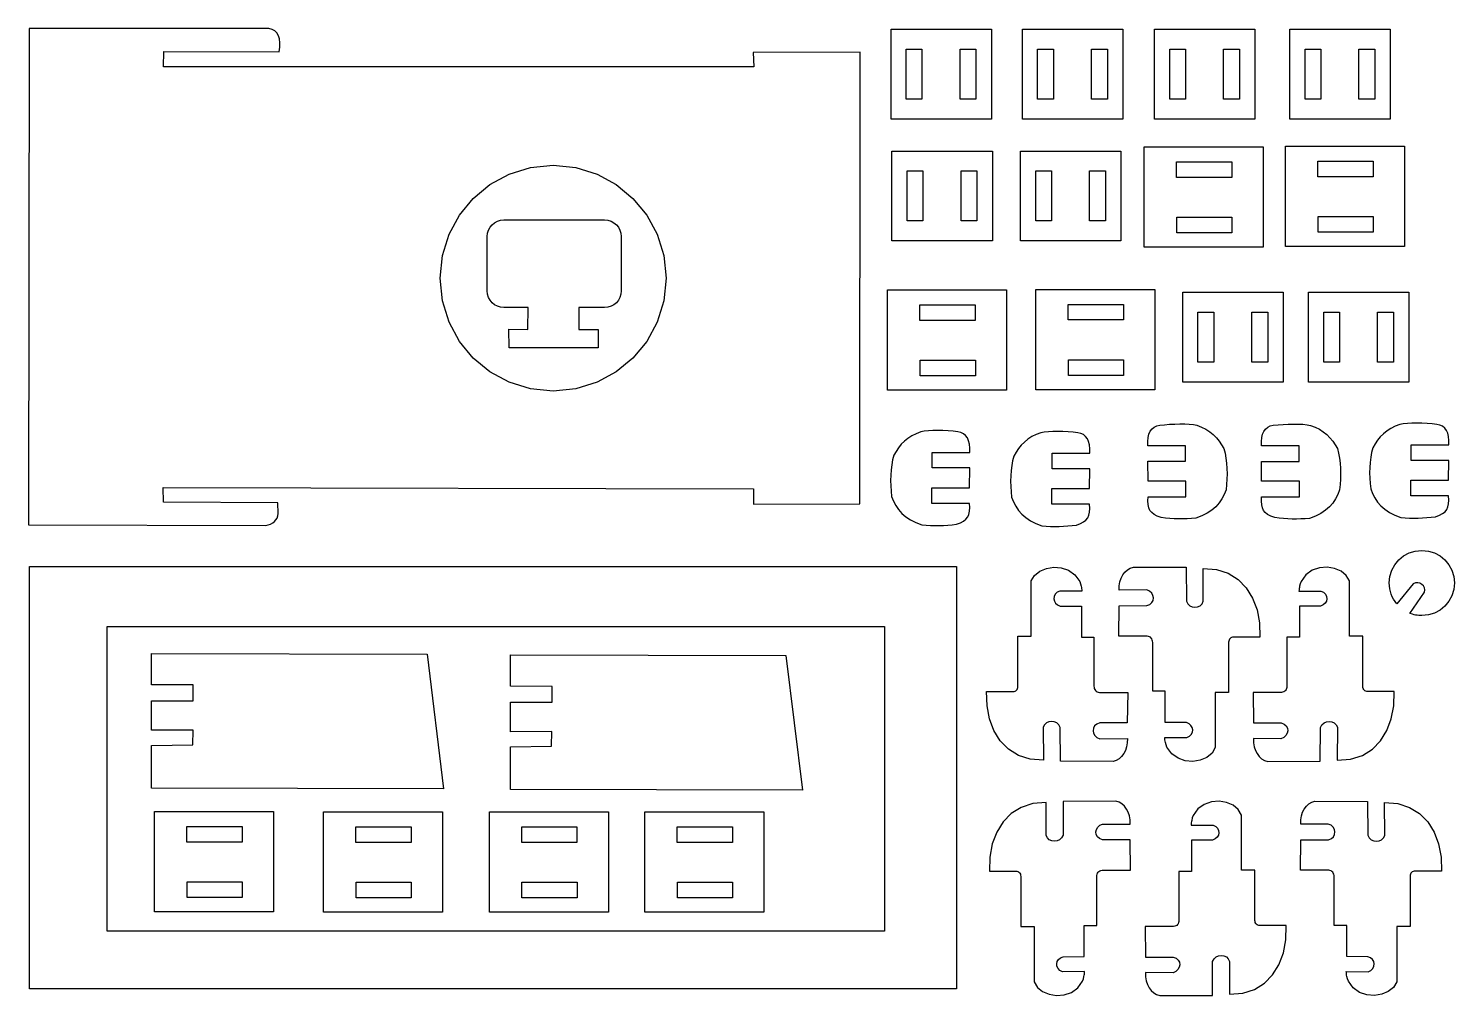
# Model space of a CAD drawing. Extents: x -147 to 762, y -188 to 192.
# Drawn here: x -145.5 to 138.6, y -0.4 to 192.2 of the extents above; entities that cross this region are included whole.
import ezdxf

# ---------------------------------------------------------------- set-up
doc = ezdxf.new("R2010")
doc.units = 0
doc.header["$MEASUREMENT"] = 0
doc.layers.add('CAMADA_1', color=7, linetype='CONTINUOUS')

msp = doc.modelspace()

# ---------------------------------------------------------------- linework, layer by layer
at = {"layer": 'CAMADA_1', "color": 250}
for points in [[(20.1862, 187.4913), (-1.1066, 187.482), (-1.0119, 184.576), (-118.6546, 184.576), (-118.5779, 187.6755), (-95.5793, 187.5909), (-95.4731, 188.5356), (-95.4569, 189.3903), (-95.5379, 190.1478), (-95.723, 190.8012), (-96.0194, 191.3433), (-96.4342, 191.767), (-96.9743, 192.0653), (-97.647, 192.2312), (-145.4157, 192.2312), (-145.5195, 93.3659), (-98.3169, 93.2242), (-97.7663, 93.3488), (-97.2836, 93.5243), (-96.8676, 93.7499), (-96.5172, 94.0246), (-96.231, 94.3475), (-96.0079, 94.7178), (-95.8466, 95.1344), (-95.7459, 95.5964), (-95.814, 97.7519), (-118.6556, 97.8653), (-118.7198, 100.8222), (-1.0851, 100.5008), (-1.0936, 97.5109), (20.0996, 97.5539), (20.1862, 187.4913)], [(26.3254, 174.1754), (26.3254, 192.076), (46.3254, 192.076), (46.3254, 174.1754), (26.3254, 174.1754)], [(52.5271, 174.1754), (52.5271, 192.076), (72.5271, 192.076), (72.5271, 174.1754), (52.5271, 174.1754)], [(78.8362, 174.1754), (78.8362, 192.076), (98.8362, 192.076), (98.8362, 174.1754), (78.8362, 174.1754)], [(105.8015, 174.1754), (105.8015, 192.076), (125.8015, 192.076), (125.8015, 174.1754), (105.8015, 174.1754)], [(29.343, 178.1489), (29.343, 188.1024), (32.5, 188.1024), (32.5, 178.1489), (29.343, 178.1489)], [(40.0857, 178.1489), (40.0857, 188.1024), (43.2427, 188.1024), (43.2427, 178.1489), (40.0857, 178.1489)], [(55.5447, 178.1489), (55.5447, 188.1024), (58.7017, 188.1024), (58.7017, 178.1489), (55.5447, 178.1489)], [(66.2874, 178.1489), (66.2874, 188.1024), (69.4444, 188.1024), (69.4444, 178.1489), (66.2874, 178.1489)], [(81.8538, 178.1489), (81.8538, 188.1024), (85.0108, 188.1024), (85.0108, 178.1489), (81.8538, 178.1489)], [(92.5965, 178.1489), (92.5965, 188.1024), (95.7535, 188.1024), (95.7535, 178.1489), (92.5965, 178.1489)], [(108.8191, 178.1489), (108.8191, 188.1024), (111.9761, 188.1024), (111.9761, 178.1489), (108.8191, 178.1489)], [(119.5618, 178.1489), (119.5618, 188.1024), (122.7188, 188.1024), (122.7188, 178.1489), (119.5618, 178.1489)], [(26.52, 149.9313), (26.52, 167.8319), (46.52, 167.8319), (46.52, 149.9313), (26.52, 149.9313)], [(52.1316, 149.9313), (52.1316, 167.8319), (72.1316, 167.8319), (72.1316, 149.9313), (52.1316, 149.9313)], [(76.7604, 148.6761), (76.7604, 168.6761), (100.4633, 168.6761), (100.4633, 148.6761), (76.7604, 148.6761)], [(104.9356, 148.7841), (104.9356, 168.7841), (128.6385, 168.7841), (128.6385, 148.7841), (104.9356, 148.7841)], [(-40.9973, 164.9892), (-36.4628, 164.5321), (-32.2393, 163.221), (-28.4173, 161.1466), (-25.0874, 158.3991), (-22.3399, 155.0692), (-20.2655, 151.2472), (-18.9544, 147.0237), (-18.4973, 142.4892), (-18.9544, 137.9546), (-20.2655, 133.7311), (-22.3399, 129.9092), (-25.0874, 126.5792), (-28.4173, 123.8318), (-32.2393, 121.7573), (-36.4628, 120.4462), (-40.9973, 119.9891), (-45.5318, 120.4462), (-49.7553, 121.7573), (-53.5773, 123.8318), (-56.9072, 126.5792), (-59.6547, 129.9092), (-61.7291, 133.7311), (-63.0402, 137.9546), (-63.4973, 142.4892), (-63.0402, 147.0237), (-61.7291, 151.2472), (-59.6547, 155.0692), (-56.9072, 158.3991), (-53.5773, 161.1466), (-49.7553, 163.221), (-45.5318, 164.5321), (-40.9973, 164.9892)], [(94.2082, 162.5768), (83.2082, 162.5768), (83.2082, 165.6768), (94.2082, 165.6768), (94.2082, 162.5768)], [(122.3834, 162.6848), (111.3834, 162.6848), (111.3834, 165.7848), (122.3834, 165.7848), (122.3834, 162.6848)], [(29.5376, 153.9048), (29.5376, 163.8583), (32.6946, 163.8583), (32.6946, 153.9048), (29.5376, 153.9048)], [(40.2803, 153.9048), (40.2803, 163.8583), (43.4373, 163.8583), (43.4373, 153.9048), (40.2803, 153.9048)], [(55.1492, 153.9048), (55.1492, 163.8583), (58.3062, 163.8583), (58.3062, 153.9048), (55.1492, 153.9048)], [(65.8919, 153.9048), (65.8919, 163.8583), (69.0489, 163.8583), (69.0489, 153.9048), (65.8919, 153.9048)], [(-50.791, 154.1012), (-30.7385, 154.1012), (-30.0709, 154.0334), (-29.4482, 153.839), (-28.8838, 153.5317), (-28.3915, 153.1251), (-27.9849, 152.6328), (-27.6776, 152.0684), (-27.4832, 151.4457), (-27.4154, 150.7781), (-27.4154, 139.9498), (-27.4832, 139.2822), (-27.6776, 138.6595), (-27.9849, 138.0951), (-28.3915, 137.6028), (-28.8838, 137.1962), (-29.4482, 136.8889), (-30.0709, 136.6945), (-30.7385, 136.6267), (-35.8948, 136.6267), (-35.8802, 132.2724), (-31.9925, 132.2793), (-31.9991, 128.6181), (-49.7825, 128.634), (-49.7875, 132.3546), (-46.0009, 132.2962), (-45.9785, 136.6267), (-50.791, 136.6267), (-51.4586, 136.6945), (-52.0813, 136.8889), (-52.6457, 137.1962), (-53.138, 137.6028), (-53.5446, 138.0951), (-53.8519, 138.6595), (-54.0463, 139.2822), (-54.1141, 139.9498), (-54.1141, 150.7781), (-54.0463, 151.4457), (-53.8519, 152.0684), (-53.5446, 152.6328), (-53.138, 153.1251), (-52.6457, 153.5317), (-52.0813, 153.839), (-51.4586, 154.0334), (-50.791, 154.1012)], [(94.2497, 151.5437), (83.2497, 151.5437), (83.2497, 154.6437), (94.2497, 154.6437), (94.2497, 151.5437)], [(122.4249, 151.6517), (111.4249, 151.6517), (111.4249, 154.7517), (122.4249, 154.7517), (122.4249, 151.6517)], [(25.6438, 120.1946), (25.6438, 140.1946), (49.3467, 140.1946), (49.3467, 120.1946), (25.6438, 120.1946)], [(55.1871, 120.2707), (55.1871, 140.2707), (78.89, 140.2707), (78.89, 120.2707), (55.1871, 120.2707)], [(84.4669, 121.8067), (84.4669, 139.7073), (104.4669, 139.7073), (104.4669, 121.8067), (84.4669, 121.8067)], [(109.526, 121.8141), (109.526, 139.7147), (129.526, 139.7147), (129.526, 121.8141), (109.526, 121.8141)], [(43.0916, 134.0953), (32.0916, 134.0953), (32.0916, 137.1953), (43.0916, 137.1953), (43.0916, 134.0953)], [(72.6349, 134.1714), (61.6349, 134.1714), (61.6349, 137.2714), (72.6349, 137.2714), (72.6349, 134.1714)], [(87.4845, 125.7802), (87.4845, 135.7337), (90.6415, 135.7337), (90.6415, 125.7802), (87.4845, 125.7802)], [(98.2272, 125.7802), (98.2272, 135.7337), (101.3842, 135.7337), (101.3842, 125.7802), (98.2272, 125.7802)], [(112.5436, 125.7876), (112.5436, 135.7411), (115.7006, 135.7411), (115.7006, 125.7876), (112.5436, 125.7876)], [(123.2863, 125.7876), (123.2863, 135.7411), (126.4433, 135.7411), (126.4433, 125.7876), (123.2863, 125.7876)], [(43.1331, 123.0622), (32.1331, 123.0622), (32.1331, 126.1622), (43.1331, 126.1622), (43.1331, 123.0622)], [(72.6764, 123.1383), (61.6764, 123.1383), (61.6764, 126.2383), (72.6764, 126.2383), (72.6764, 123.1383)], [(41.9903, 100.7392), (42.028, 104.6962), (34.5043, 104.6962), (34.5043, 107.7962), (42.0269, 107.7942), (42.0435, 108.6624), (41.9669, 109.4343), (41.7991, 110.1071), (41.5423, 110.6779), (41.1984, 111.1438), (40.7696, 111.502), (40.258, 111.7496), (39.6656, 111.8837), (38.7058, 111.9921), (37.7001, 112.0731), (36.6761, 112.1248), (35.6613, 112.1452), (34.6832, 112.1325), (33.7694, 112.0848), (32.9473, 112), (32.2446, 111.8763), (31.3262, 111.5216), (30.4812, 111.0909), (29.7087, 110.59), (29.0078, 110.0248), (28.3777, 109.401), (27.8176, 108.7245), (27.3265, 108.001), (26.9037, 107.2364), (26.6512, 106.3086), (26.4634, 105.3326), (26.3361, 104.3185), (26.2648, 103.2764), (26.2452, 102.2162), (26.2731, 101.1481), (26.3441, 100.0821), (26.4539, 99.0283), (26.8094, 98.0977), (27.2617, 97.2209), (27.819, 96.4024), (28.4897, 95.6469), (29.2818, 94.9589), (30.2037, 94.3429), (31.2635, 93.8037), (32.4695, 93.3456), (33.3183, 93.271), (34.1714, 93.224), (35.029, 93.2041), (35.891, 93.2106), (36.7575, 93.243), (37.6285, 93.3007), (38.5042, 93.3831), (39.3845, 93.4896), (40.1666, 93.7808), (40.7883, 94.1074), (41.2646, 94.4842), (41.6106, 94.9261), (41.8413, 95.4478), (41.9718, 96.0642), (42.017, 96.7902), (41.992, 97.6405), (34.4683, 97.6405), (34.4683, 100.7405), (41.9903, 100.7392)], [(65.8978, 100.5737), (65.9355, 104.5307), (58.4118, 104.5307), (58.4118, 107.6307), (65.9344, 107.6287), (65.951, 108.4969), (65.8744, 109.2688), (65.7066, 109.9416), (65.4498, 110.5124), (65.1059, 110.9783), (64.6771, 111.3365), (64.1655, 111.5841), (63.5731, 111.7182), (62.6133, 111.8266), (61.6076, 111.9076), (60.5836, 111.9593), (59.5688, 111.9797), (58.5907, 111.967), (57.6769, 111.9193), (56.8548, 111.8345), (56.1521, 111.7108), (55.2337, 111.3561), (54.3887, 110.9254), (53.6162, 110.4245), (52.9153, 109.8593), (52.2852, 109.2355), (51.7251, 108.559), (51.234, 107.8355), (50.8112, 107.0709), (50.5587, 106.1431), (50.3709, 105.1671), (50.2436, 104.153), (50.1723, 103.1109), (50.1527, 102.0507), (50.1806, 100.9826), (50.2516, 99.9166), (50.3614, 98.8628), (50.7169, 97.9322), (51.1692, 97.0554), (51.7265, 96.2369), (52.3972, 95.4814), (53.1893, 94.7934), (54.1112, 94.1774), (55.171, 93.6382), (56.377, 93.1801), (57.2258, 93.1055), (58.0789, 93.0585), (58.9365, 93.0386), (59.7985, 93.0451), (60.665, 93.0775), (61.536, 93.1352), (62.4117, 93.2176), (63.292, 93.3241), (64.0741, 93.6153), (64.6958, 93.9419), (65.1721, 94.3187), (65.5181, 94.7606), (65.7488, 95.2823), (65.8793, 95.8987), (65.9245, 96.6247), (65.8995, 97.475), (58.3758, 97.475), (58.3758, 100.575), (65.8978, 100.5737)], [(77.5383, 102.0604), (77.5006, 106.0174), (85.0243, 106.0174), (85.0243, 109.1174), (77.5017, 109.1154), (77.4851, 109.9836), (77.5617, 110.7555), (77.7295, 111.4283), (77.9864, 111.9991), (78.3302, 112.465), (78.759, 112.8232), (79.2706, 113.0708), (79.863, 113.2049), (80.8228, 113.3133), (81.8285, 113.3943), (82.8525, 113.446), (83.8673, 113.4664), (84.8454, 113.4537), (85.7592, 113.406), (86.5813, 113.3212), (87.284, 113.1975), (88.2024, 112.8428), (89.0474, 112.4121), (89.8199, 111.9112), (90.5208, 111.346), (91.1509, 110.7222), (91.711, 110.0457), (92.2021, 109.3222), (92.6249, 108.5576), (92.8774, 107.6298), (93.0652, 106.6538), (93.1925, 105.6397), (93.2638, 104.5976), (93.2834, 103.5374), (93.2555, 102.4693), (93.1845, 101.4033), (93.0747, 100.3495), (92.7192, 99.4189), (92.2669, 98.5421), (91.7096, 97.7236), (91.0389, 96.9681), (90.2468, 96.2801), (89.3249, 95.6641), (88.2651, 95.1249), (87.0591, 94.6668), (86.2103, 94.5922), (85.3572, 94.5452), (84.4996, 94.5253), (83.6376, 94.5318), (82.7711, 94.5642), (81.9001, 94.6219), (81.0244, 94.7043), (80.1441, 94.8108), (79.362, 95.102), (78.7403, 95.4286), (78.264, 95.8054), (77.918, 96.2473), (77.6873, 96.769), (77.5568, 97.3854), (77.5116, 98.1114), (77.5366, 98.9617), (85.0603, 98.9617), (85.0603, 102.0617), (77.5383, 102.0604)], [(100.1716, 102.0406), (100.1339, 105.9976), (107.6576, 105.9976), (107.6576, 109.0976), (100.135, 109.0956), (100.1184, 109.9638), (100.195, 110.7357), (100.3628, 111.4085), (100.6197, 111.9793), (100.9635, 112.4452), (101.3923, 112.8034), (101.9039, 113.051), (102.4963, 113.1851), (103.4561, 113.2935), (104.4618, 113.3745), (105.4858, 113.4262), (106.5006, 113.4466), (107.4787, 113.4339), (108.3925, 113.3862), (109.2146, 113.3014), (109.9173, 113.1777), (110.8357, 112.823), (111.6807, 112.3923), (112.4532, 111.8914), (113.1541, 111.3262), (113.7842, 110.7024), (114.3443, 110.0259), (114.8354, 109.3024), (115.2582, 108.5378), (115.5107, 107.61), (115.6985, 106.634), (115.8258, 105.6199), (115.8971, 104.5778), (115.9167, 103.5176), (115.8888, 102.4495), (115.8178, 101.3835), (115.708, 100.3297), (115.3525, 99.3991), (114.9002, 98.5223), (114.3429, 97.7038), (113.6722, 96.9483), (112.8801, 96.2603), (111.9582, 95.6443), (110.8984, 95.1051), (109.6924, 94.647), (108.8436, 94.5724), (107.9905, 94.5254), (107.1329, 94.5055), (106.2709, 94.512), (105.4044, 94.5444), (104.5334, 94.6021), (103.6577, 94.6845), (102.7774, 94.791), (101.9953, 95.0822), (101.3736, 95.4088), (100.8973, 95.7856), (100.5513, 96.2275), (100.3206, 96.7492), (100.1901, 97.3656), (100.1449, 98.0916), (100.1699, 98.9419), (107.6936, 98.9419), (107.6936, 102.0419), (100.1716, 102.0406)], [(137.4342, 102.2315), (137.4719, 106.1885), (129.9482, 106.1885), (129.9482, 109.2885), (137.4708, 109.2865), (137.4874, 110.1547), (137.4108, 110.9266), (137.243, 111.5994), (136.9862, 112.1702), (136.6423, 112.6361), (136.2135, 112.9943), (135.7019, 113.2419), (135.1095, 113.376), (134.1497, 113.4844), (133.144, 113.5654), (132.12, 113.6171), (131.1052, 113.6375), (130.1271, 113.6248), (129.2133, 113.5771), (128.3912, 113.4923), (127.6885, 113.3686), (126.7701, 113.0139), (125.9251, 112.5832), (125.1526, 112.0823), (124.4517, 111.5171), (123.8216, 110.8933), (123.2615, 110.2168), (122.7704, 109.4933), (122.3476, 108.7287), (122.0951, 107.8009), (121.9073, 106.8249), (121.78, 105.8108), (121.7087, 104.7687), (121.6891, 103.7085), (121.717, 102.6404), (121.788, 101.5744), (121.8978, 100.5206), (122.2533, 99.59), (122.7056, 98.7132), (123.2629, 97.8947), (123.9336, 97.1392), (124.7257, 96.4512), (125.6476, 95.8352), (126.7074, 95.296), (127.9134, 94.8379), (128.7622, 94.7633), (129.6153, 94.7163), (130.4729, 94.6964), (131.3349, 94.7029), (132.2014, 94.7353), (133.0724, 94.793), (133.9481, 94.8754), (134.8284, 94.9819), (135.6105, 95.2731), (136.2322, 95.5997), (136.7085, 95.9765), (137.0545, 96.4184), (137.2852, 96.9401), (137.4157, 97.5565), (137.4609, 98.2825), (137.4359, 99.1328), (129.9122, 99.1328), (129.9122, 102.2328), (137.4342, 102.2315)], [(132.0954, 88.2787), (133.4054, 88.1466), (134.6255, 87.7679), (135.7296, 87.1686), (136.6916, 86.3749), (137.4853, 85.4129), (138.0846, 84.3088), (138.4633, 83.0887), (138.5954, 81.7787), (138.4633, 80.4687), (138.0846, 79.2486), (137.4853, 78.1445), (136.6916, 77.1825), (135.7296, 76.3888), (134.6255, 75.7895), (133.4054, 75.4108), (132.0954, 75.2787), (131.7818, 75.286), (131.4683, 75.3078), (131.1565, 75.3437), (130.8478, 75.3933), (130.5439, 75.4564), (130.2464, 75.5326), (129.9567, 75.6216), (129.6765, 75.723), (132.6535, 79.9338), (132.7076, 80.4021), (132.6175, 80.8311), (132.4068, 81.2036), (132.0988, 81.5022), (131.7169, 81.7097), (131.2844, 81.8089), (130.8248, 81.7825), (130.3615, 81.6134), (127.0989, 77.6209), (126.7648, 78.0582), (126.468, 78.5236), (126.2107, 79.0147), (125.9951, 79.5294), (125.8236, 80.0653), (125.6983, 80.6204), (125.6215, 81.1922), (125.5954, 81.7787), (125.7275, 83.0887), (126.1062, 84.3088), (126.7055, 85.4129), (127.4992, 86.3749), (128.4612, 87.1686), (129.5653, 87.7679), (130.7854, 88.1466), (132.0954, 88.2787)], [(-145.3495, 85.088), (39.355, 85.088), (39.355, 0.9396), (-145.3495, 0.9396), (-145.3495, 85.088)], [(60.095, 46.2595), (60.0481, 52.9781), (59.7611, 53.5171), (59.3495, 53.9011), (58.8563, 54.1314), (58.3243, 54.2094), (57.7962, 54.1364), (57.3151, 53.9136), (56.9235, 53.5423), (56.6645, 53.0239), (56.7117, 46.5047), (54.0459, 46.6993), (51.7135, 47.4416), (49.7262, 48.6734), (48.096, 50.3366), (46.8347, 52.3733), (45.9541, 54.7252), (45.4662, 57.3344), (45.3828, 60.1427), (50.6225, 60.1427), (50.8395, 60.1748), (51.0319, 60.233), (51.199, 60.3184), (51.3397, 60.432), (51.453, 60.5748), (51.5381, 60.7478), (51.594, 60.9519), (51.6197, 61.1883), (51.6197, 71.2029), (54.2807, 71.2029), (54.2807, 82.1798), (54.931, 83.2999), (55.9679, 84.1453), (57.2776, 84.692), (58.7459, 84.9157), (60.2591, 84.7921), (61.703, 84.2973), (62.9637, 83.4069), (63.9272, 82.0967), (64.0913, 81.598), (64.2162, 81.1247), (64.2636, 80.8897), (64.3006, 80.6514), (64.3271, 80.4069), (64.343, 80.1528), (59.9625, 80.1799), (59.4292, 79.9165), (59.057, 79.5476), (58.8431, 79.1101), (58.7845, 78.6412), (58.8783, 78.1777), (59.1217, 77.7567), (59.5118, 77.4152), (60.0457, 77.1903), (64.2598, 77.1882), (64.2598, 70.9534), (66.7546, 70.9534), (66.7546, 61.2549), (66.7792, 60.9874), (66.8347, 60.7467), (66.9217, 60.5347), (67.0407, 60.3536), (67.1923, 60.2052), (67.377, 60.0915), (67.5952, 60.0146), (67.8476, 59.9764), (73.4904, 59.9764), (73.4073, 53.899), (67.9106, 53.892), (67.3105, 53.6553), (66.8948, 53.2911), (66.6574, 52.8412), (66.5921, 52.3471), (66.6929, 51.8505), (66.9535, 51.3931), (67.3678, 51.0165), (67.9298, 50.7624), (73.4266, 50.8096), (73.4013, 49.9538), (73.2665, 49.155), (73.0297, 48.4254), (72.6983, 47.777), (72.2796, 47.2217), (71.781, 46.7718), (71.2101, 46.4392), (70.574, 46.2359), (60.095, 46.2595)], [(85.1233, 84.8963), (85.1702, 78.1777), (85.4572, 77.6387), (85.8688, 77.2547), (86.362, 77.0244), (86.894, 76.9464), (87.4221, 77.0194), (87.9032, 77.2422), (88.2948, 77.6135), (88.5538, 78.1319), (88.5066, 84.6511), (91.1724, 84.4565), (93.5048, 83.7142), (95.4921, 82.4824), (97.1223, 80.8192), (98.3836, 78.7825), (99.2642, 76.4306), (99.7521, 73.8214), (99.8355, 71.0131), (94.5958, 71.0131), (94.3788, 70.981), (94.1864, 70.9228), (94.0193, 70.8374), (93.8787, 70.7238), (93.7653, 70.581), (93.6802, 70.408), (93.6243, 70.2039), (93.5986, 69.9675), (93.5986, 59.9529), (90.9376, 59.9529), (90.9376, 48.976), (90.2873, 47.8559), (89.2504, 47.0105), (87.9407, 46.4638), (86.4724, 46.2402), (84.9592, 46.3637), (83.5153, 46.8585), (82.2546, 47.7489), (81.2911, 49.0591), (81.127, 49.5578), (81.0021, 50.0311), (80.9547, 50.2661), (80.9177, 50.5044), (80.8912, 50.7489), (80.8753, 51.003), (85.2558, 50.9759), (85.7891, 51.2393), (86.1613, 51.6082), (86.3752, 52.0457), (86.4339, 52.5147), (86.34, 52.9781), (86.0966, 53.3991), (85.7065, 53.7406), (85.1726, 53.9655), (80.9585, 53.9676), (80.9585, 60.2024), (78.4637, 60.2024), (78.4637, 69.9009), (78.4391, 70.1684), (78.3836, 70.4091), (78.2966, 70.6211), (78.1776, 70.8022), (78.026, 70.9506), (77.8413, 71.0643), (77.6231, 71.1412), (77.3707, 71.1794), (71.7279, 71.1794), (71.811, 77.2568), (77.3077, 77.2638), (77.9078, 77.5005), (78.3235, 77.8647), (78.5609, 78.3146), (78.6262, 78.8087), (78.5254, 79.3053), (78.2648, 79.7627), (77.8505, 80.1393), (77.2885, 80.3934), (71.7917, 80.3462), (71.817, 81.202), (71.9518, 82.0008), (72.1886, 82.7304), (72.52, 83.3789), (72.9387, 83.9341), (73.4373, 84.384), (74.0082, 84.7166), (74.6443, 84.9199), (85.1233, 84.8963)], [(111.8607, 46.2595), (111.9076, 52.9781), (112.1946, 53.5171), (112.6062, 53.9011), (113.0994, 54.1314), (113.6314, 54.2094), (114.1595, 54.1364), (114.6406, 53.9136), (115.0322, 53.5423), (115.2912, 53.0239), (115.244, 46.5047), (117.9098, 46.6993), (120.2422, 47.4416), (122.2295, 48.6734), (123.8597, 50.3366), (125.121, 52.3733), (126.0016, 54.7252), (126.4895, 57.3344), (126.5729, 60.1427), (121.3332, 60.1427), (121.1162, 60.1748), (120.9238, 60.233), (120.7567, 60.3184), (120.6161, 60.432), (120.5027, 60.5748), (120.4176, 60.7478), (120.3617, 60.9519), (120.336, 61.1883), (120.336, 71.2029), (117.675, 71.2029), (117.675, 82.1798), (117.0247, 83.2999), (115.9878, 84.1453), (114.6781, 84.692), (113.2098, 84.9157), (111.6966, 84.7921), (110.2527, 84.2973), (108.992, 83.4069), (108.0285, 82.0967), (107.8644, 81.598), (107.7395, 81.1247), (107.6921, 80.8897), (107.6551, 80.6514), (107.6286, 80.4069), (107.6127, 80.1528), (111.9932, 80.1799), (112.5265, 79.9165), (112.8987, 79.5476), (113.1126, 79.1101), (113.1713, 78.6412), (113.0774, 78.1777), (112.834, 77.7567), (112.4439, 77.4152), (111.91, 77.1903), (107.6959, 77.1882), (107.6959, 70.9534), (105.2011, 70.9534), (105.2011, 61.2549), (105.1765, 60.9874), (105.121, 60.7467), (105.034, 60.5347), (104.915, 60.3536), (104.7634, 60.2052), (104.5787, 60.0915), (104.3605, 60.0146), (104.1081, 59.9764), (98.4653, 59.9764), (98.5484, 53.899), (104.0451, 53.892), (104.6452, 53.6553), (105.0609, 53.2911), (105.2983, 52.8412), (105.3636, 52.3471), (105.2628, 51.8505), (105.0022, 51.3931), (104.5879, 51.0165), (104.0259, 50.7624), (98.5291, 50.8096), (98.5544, 49.9538), (98.6892, 49.155), (98.926, 48.4254), (99.2574, 47.777), (99.6761, 47.2217), (100.1747, 46.7718), (100.7456, 46.4392), (101.3817, 46.2359), (111.8607, 46.2595)], [(-129.8794, 73.1337), (25.0568, 73.1337), (25.0568, 12.425), (-129.8794, 12.425), (-129.8794, 73.1337)], [(-62.8169, 40.7711), (-120.9857, 40.921), (-120.9857, 49.4263), (-112.8006, 49.5424), (-112.7397, 52.4526), (-120.9857, 52.4449), (-120.9857, 58.3081), (-112.6844, 58.3081), (-112.6947, 61.4692), (-120.9857, 61.5009), (-120.9857, 67.7567), (-66.1151, 67.6068), (-62.8169, 40.7711)], [(8.6835, 40.483), (-49.4853, 40.6329), (-49.4853, 49.1382), (-41.3002, 49.2543), (-41.2393, 52.1645), (-49.4853, 52.1568), (-49.4853, 58.02), (-41.184, 58.02), (-41.1943, 61.1811), (-49.4853, 61.2128), (-49.4853, 67.4686), (5.3853, 67.3187), (8.6835, 40.483)], [(60.6512, 38.2648), (60.6043, 31.5462), (60.3173, 31.0072), (59.9057, 30.6232), (59.4125, 30.3929), (58.8805, 30.3149), (58.3524, 30.3879), (57.8713, 30.6107), (57.4797, 30.982), (57.2207, 31.5004), (57.2679, 38.0196), (54.6021, 37.825), (52.2697, 37.0827), (50.2824, 35.8509), (48.6522, 34.1877), (47.3909, 32.151), (46.5103, 29.7991), (46.0224, 27.1899), (45.939, 24.3816), (51.1787, 24.3816), (51.3957, 24.3495), (51.5881, 24.2913), (51.7552, 24.2059), (51.8959, 24.0923), (52.0092, 23.9495), (52.0943, 23.7765), (52.1502, 23.5724), (52.1759, 23.336), (52.1759, 13.3214), (54.8369, 13.3214), (54.8369, 2.3445), (55.4872, 1.2244), (56.5241, 0.379), (57.8338, -0.1677), (59.3021, -0.3914), (60.8153, -0.2678), (62.2592, 0.227), (63.5199, 1.1174), (64.4834, 2.4276), (64.6475, 2.9263), (64.7724, 3.3996), (64.8198, 3.6346), (64.8568, 3.8729), (64.8833, 4.1174), (64.8992, 4.3715), (60.5187, 4.3444), (59.9854, 4.6078), (59.6132, 4.9767), (59.3993, 5.4142), (59.3407, 5.8832), (59.4345, 6.3466), (59.6779, 6.7676), (60.068, 7.1091), (60.6019, 7.334), (64.816, 7.3361), (64.816, 13.5709), (67.3108, 13.5709), (67.3108, 23.2694), (67.3354, 23.5369), (67.3909, 23.7776), (67.4779, 23.9896), (67.5969, 24.1707), (67.7485, 24.3191), (67.9332, 24.4328), (68.1514, 24.5097), (68.4038, 24.5479), (74.0466, 24.5479), (73.9635, 30.6253), (68.4668, 30.6323), (67.8667, 30.869), (67.451, 31.2332), (67.2136, 31.6831), (67.1483, 32.1772), (67.2491, 32.6738), (67.5097, 33.1312), (67.924, 33.5078), (68.486, 33.7619), (73.9828, 33.7147), (73.9575, 34.5705), (73.8227, 35.3693), (73.5859, 36.0989), (73.2545, 36.7474), (72.8358, 37.3026), (72.3372, 37.7525), (71.7663, 38.0851), (71.1302, 38.2884), (60.6512, 38.2648)], [(90.3587, -0.372), (90.4056, 6.3466), (90.6926, 6.8856), (91.1042, 7.2696), (91.5974, 7.4999), (92.1294, 7.5779), (92.6575, 7.5049), (93.1386, 7.2821), (93.5302, 6.9108), (93.7892, 6.3924), (93.742, -0.1268), (96.4078, 0.0678), (98.7402, 0.8101), (100.7275, 2.0419), (102.3577, 3.7051), (103.619, 5.7418), (104.4996, 8.0937), (104.9875, 10.7029), (105.0709, 13.5112), (99.8312, 13.5112), (99.6142, 13.5433), (99.4218, 13.6015), (99.2547, 13.6869), (99.1141, 13.8005), (99.0007, 13.9433), (98.9156, 14.1163), (98.8597, 14.3204), (98.834, 14.5568), (98.834, 24.5714), (96.173, 24.5714), (96.173, 35.5483), (95.5227, 36.6684), (94.4858, 37.5138), (93.1761, 38.0605), (91.7078, 38.2842), (90.1946, 38.1606), (88.7507, 37.6658), (87.49, 36.7754), (86.5265, 35.4652), (86.3624, 34.9665), (86.2375, 34.4932), (86.1901, 34.2582), (86.1531, 34.0199), (86.1266, 33.7754), (86.1107, 33.5213), (90.4912, 33.5484), (91.0245, 33.285), (91.3967, 32.9161), (91.6106, 32.4786), (91.6693, 32.0097), (91.5754, 31.5462), (91.332, 31.1252), (90.9419, 30.7837), (90.408, 30.5588), (86.1939, 30.5567), (86.1939, 24.3219), (83.6991, 24.3219), (83.6991, 14.6234), (83.6745, 14.3559), (83.619, 14.1152), (83.532, 13.9032), (83.413, 13.7221), (83.2614, 13.5737), (83.0767, 13.46), (82.8585, 13.3831), (82.6061, 13.3449), (76.9633, 13.3449), (77.0464, 7.2675), (82.5431, 7.2605), (83.1432, 7.0238), (83.5589, 6.6596), (83.7963, 6.2097), (83.8616, 5.7156), (83.7608, 5.219), (83.5002, 4.7616), (83.0859, 4.385), (82.5239, 4.1309), (77.0271, 4.1781), (77.0524, 3.3223), (77.1872, 2.5235), (77.424, 1.7939), (77.7554, 1.1455), (78.1741, 0.5902), (78.6727, 0.1403), (79.2436, -0.1923), (79.8797, -0.3956), (90.3587, -0.372)], [(121.2815, 38.2648), (121.3284, 31.5462), (121.6154, 31.0072), (122.027, 30.6232), (122.5202, 30.3929), (123.0522, 30.3149), (123.5803, 30.3879), (124.0614, 30.6107), (124.453, 30.982), (124.712, 31.5004), (124.6648, 38.0196), (127.3306, 37.825), (129.663, 37.0827), (131.6503, 35.8509), (133.2805, 34.1877), (134.5418, 32.151), (135.4224, 29.7991), (135.9103, 27.1899), (135.9937, 24.3816), (130.754, 24.3816), (130.537, 24.3495), (130.3446, 24.2913), (130.1775, 24.2059), (130.0369, 24.0923), (129.9235, 23.9495), (129.8384, 23.7765), (129.7825, 23.5724), (129.7568, 23.336), (129.7568, 13.3214), (127.0958, 13.3214), (127.0958, 2.3445), (126.4455, 1.2244), (125.4086, 0.379), (124.0989, -0.1677), (122.6306, -0.3914), (121.1174, -0.2678), (119.6735, 0.227), (118.4128, 1.1174), (117.4493, 2.4276), (117.2852, 2.9263), (117.1603, 3.3996), (117.1129, 3.6346), (117.0759, 3.8729), (117.0494, 4.1174), (117.0335, 4.3715), (121.414, 4.3444), (121.9473, 4.6078), (122.3195, 4.9767), (122.5334, 5.4142), (122.5921, 5.8832), (122.4982, 6.3466), (122.2548, 6.7676), (121.8647, 7.1091), (121.3308, 7.334), (117.1167, 7.3361), (117.1167, 13.5709), (114.6219, 13.5709), (114.6219, 23.2694), (114.5973, 23.5369), (114.5418, 23.7776), (114.4548, 23.9896), (114.3358, 24.1707), (114.1842, 24.3191), (113.9995, 24.4328), (113.7813, 24.5097), (113.5289, 24.5479), (107.8861, 24.5479), (107.9692, 30.6253), (113.4659, 30.6323), (114.066, 30.869), (114.4817, 31.2332), (114.7191, 31.6831), (114.7844, 32.1772), (114.6836, 32.6738), (114.423, 33.1312), (114.0087, 33.5078), (113.4467, 33.7619), (107.9499, 33.7147), (107.9752, 34.5705), (108.11, 35.3693), (108.3468, 36.0989), (108.6782, 36.7474), (109.0969, 37.3026), (109.5955, 37.7525), (110.1664, 38.0851), (110.8025, 38.2884), (121.2815, 38.2648)], [(-120.4105, 16.2501), (-120.4105, 36.2501), (-96.7076, 36.2501), (-96.7076, 16.2501), (-120.4105, 16.2501)], [(-86.7552, 16.181), (-86.7552, 36.181), (-63.0523, 36.181), (-63.0523, 16.181), (-86.7552, 16.181)], [(-53.689, 16.181), (-53.689, 36.181), (-29.9861, 36.181), (-29.9861, 16.181), (-53.689, 16.181)], [(-22.7126, 16.181), (-22.7126, 36.181), (0.9903, 36.181), (0.9903, 16.181), (-22.7126, 16.181)], [(-102.9627, 30.1508), (-113.9627, 30.1508), (-113.9627, 33.2508), (-102.9627, 33.2508), (-102.9627, 30.1508)], [(-69.3074, 30.0817), (-80.3074, 30.0817), (-80.3074, 33.1817), (-69.3074, 33.1817), (-69.3074, 30.0817)], [(-36.2412, 30.0817), (-47.2412, 30.0817), (-47.2412, 33.1817), (-36.2412, 33.1817), (-36.2412, 30.0817)], [(-5.2648, 30.0817), (-16.2648, 30.0817), (-16.2648, 33.1817), (-5.2648, 33.1817), (-5.2648, 30.0817)], [(-102.9212, 19.1177), (-113.9212, 19.1177), (-113.9212, 22.2177), (-102.9212, 22.2177), (-102.9212, 19.1177)], [(-69.2659, 19.0486), (-80.2659, 19.0486), (-80.2659, 22.1486), (-69.2659, 22.1486), (-69.2659, 19.0486)], [(-36.1997, 19.0486), (-47.1997, 19.0486), (-47.1997, 22.1486), (-36.1997, 22.1486), (-36.1997, 19.0486)], [(-5.2233, 19.0486), (-16.2233, 19.0486), (-16.2233, 22.1486), (-5.2233, 22.1486), (-5.2233, 19.0486)]]:
    msp.add_lwpolyline(points, close=True, dxfattribs=at)

doc.saveas('drawing.dxf')
